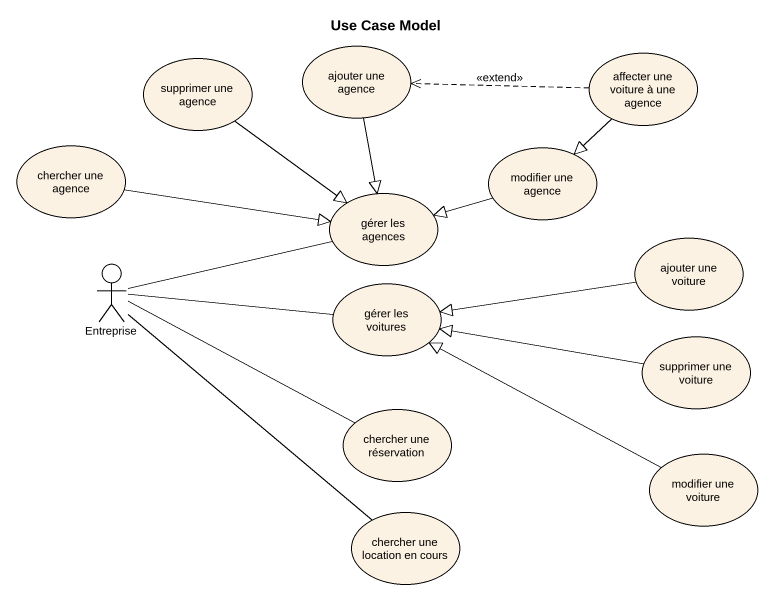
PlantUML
@startuml
title Use Case Model
usecase "ajouter une agence" as ajouter_une_agence
usecase "affecter une voiture à une agence" as affecter_une_voiture_à_une
usecase "supprimer une agence" as supprimer_une_agence
usecase "chercher une agence" as chercher_une_agence
usecase "modifier une agence" as modifier_une_agence
usecase "gérer les agences" as gérer_les_agences
usecase "ajouter une voiture" as ajouter_une_voiture
actor Entreprise
usecase "gérer les voitures" as gérer_les_voitures
usecase "supprimer une voiture" as supprimer_une_voiture
usecase "chercher une réservation" as chercher_une_réservation
usecase "modifier une voiture" as modifier_une_voiture
usecase "chercher une location en cours" as chercher_une_location_en
ajouter_une_agence --|> gérer_les_agences
affecter_une_voiture_à_une .left.> ajouter_une_agence : <<extend>>
affecter_une_voiture_à_une --|> modifier_une_agence
supprimer_une_agence --|> gérer_les_agences
chercher_une_agence -right-|> gérer_les_agences
modifier_une_agence -left-|> gérer_les_agences
ajouter_une_voiture -left-|> gérer_les_voitures
Entreprise -right- gérer_les_agences
Entreprise -right- gérer_les_voitures
Entreprise -right- chercher_une_réservation
Entreprise -- chercher_une_location_en
supprimer_une_voiture -left-|> gérer_les_voitures
modifier_une_voiture -left-|> gérer_les_voitures
@enduml
